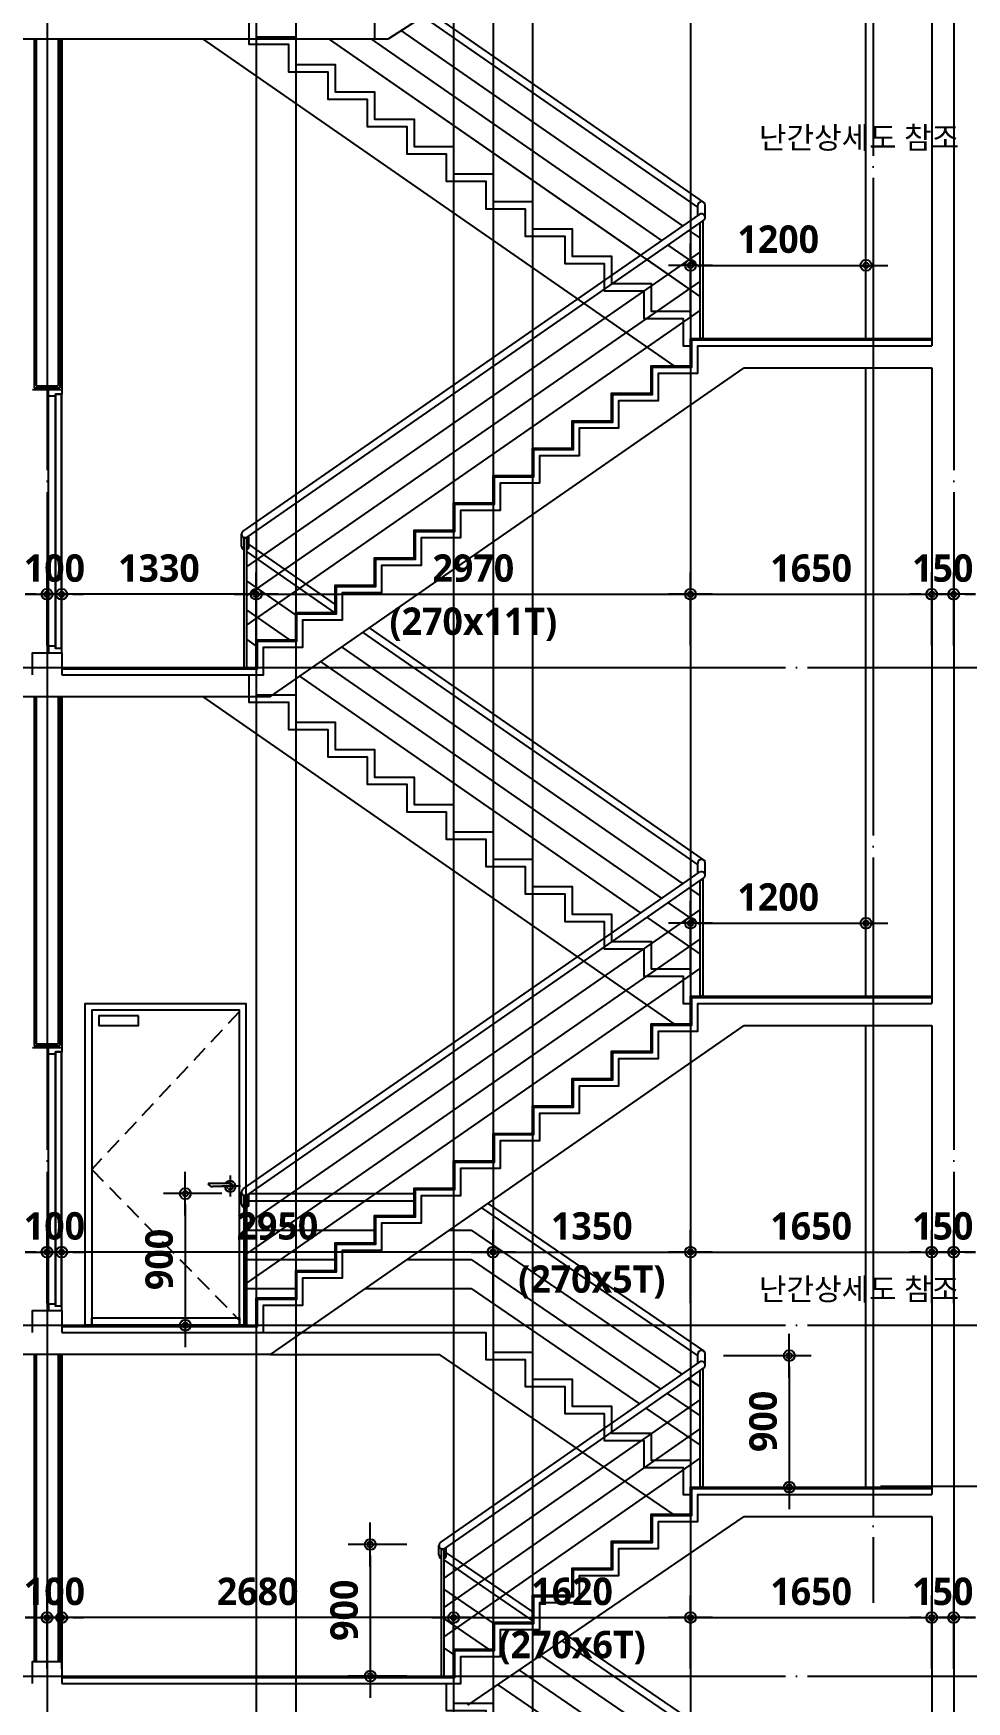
# Model space of a CAD drawing. Header units: millimetres. Extents: x 0 to 356400, y 0 to 68257.
# Drawn here: x 67881 to 74263, y 20125 to 31537 of the extents above; entities that cross this region are included whole.
import ezdxf

# ---------------------------------------------------------------- set-up
doc = ezdxf.new("R2010")
doc.units = ezdxf.units.MM
doc.header["$LTSCALE"] = 75
doc.linetypes.add('CEN', pattern=[62, 60, -1, 0, -1])
doc.linetypes.add('HID', pattern=[2.3, 1.5, -0.8])
doc.layers.get('Defpoints').update_dxf_attribs({"color": 161})
for name, color, linetype in [('A-ANNO-TEXT1', 7, 'Continuous'), ('A-CEN', 1, 'CEN'), ('A-DOOR', 4, 'Continuous'), ('A-FIN-TYP1', 6, 'Continuous'), ('A-PS-HID', 5, 'HID'), ('A-SECT-DOOR', 8, 'Continuous'), ('A-SECT-Hrail1', 8, 'Continuous'), ('A-SECT-Hrail2', 6, 'Continuous'), ('A-SECT-MATR1', 4, 'Continuous'), ('A-SECT-STAIRS', 4, 'Continuous'), ('A-ST-AXIS-DIM', 7, 'Continuous'), ('A-ST-CONC', 2, 'Continuous'), ('A-WALL-DRY1', 7, 'Continuous'), ('LEADER', 7, 'Continuous')]:
    doc.layers.add(name, color=color, linetype=linetype)
doc.layers.add('G(그리드2)', color=235, linetype='Continuous', plot=False)
doc.styles.add('SH_대대리576', font='')
doc.styles.add('SH_진천_나눔', font='NanumGothicBold.ttf')
doc.styles.get('SH_대대리576').set_extended_font_data('NanumGothic', bold=True)
doc.dimstyles.new('SHP 75 (in)', dxfattribs={"dimscale": 75, "dimtxt": 2.5, "dimasz": 1, "dimexe": 2, "dimexo": 2, "dimgap": 1, "dimtad": 1, "dimdec": 0, "dimzin": 0, "dimdsep": 46, "dimtxsty": 'SH_대대리576', "dimblk": 'DIMDOT', "dimblk1": 'NONE', "dimblk2": 'DIMDOT', "dimcen": 0.09, "dimclrd": 256, "dimclre": 256, "dimclrt": 3, "dimadec": 0, "dimazin": 1, "dimtfac": 1, "dimtdec": 0, "dimtix": 1, "dimtmove": 2, "dimatfit": 0, "dimldrblk": 'DIMDOT', "dimfxl": 1, "dimtfillclr": 3, "dimtolj": 1, "dimtzin": 0, "dimlwd": -1, "dimlwe": -1, "dimarcsym": 0})

# ---------------------------------------------------------------- blocks, each defined once
blk = doc.blocks.new('DIMDOT')
at = {"color": 0}
blk.add_line((-2, 0), (2, 0), dxfattribs=at)
for radius in [0.5, 0.25]:
    blk.add_circle((0, 0), radius, dxfattribs=at)
blk = doc.blocks.new('*D1228')
at = {"layer": 'A-ST-AXIS-DIM'}
for p, q in [((69405, 27350), (69405, 27850)), ((72375, 27350), (72375, 27850)), ((69480, 27700), (72300, 27700))]:
    blk.add_line(p, q, dxfattribs=at)
at = {"layer": 'Defpoints', "color": 0}
for p in [(72375, 27700), (69405, 27200), (72375, 27200)]:
    blk.add_point(p, dxfattribs=at)
at = {"layer": 'A-ST-AXIS-DIM', "linetype": 'ByBlock', "xscale": 75, "yscale": 75, "zscale": 75}
for p, rotation in [((69405, 27700), 179.9999999999999), ((72375, 27700), 359.9999999999999)]:
    blk.add_blockref('DIMDOT', p, dxfattribs=dict(at, rotation=rotation))
at = {"layer": 'A-ST-AXIS-DIM', "color": 3, "char_height": 187.5, "attachment_point": 5, "style": 'SH_대대리576'}
for s, insert in [('\\A1;2970', (70890, 27878)), ('\\A1;(270x11T)', (70890, 27495))]:
    blk.add_mtext(s, dxfattribs=dict(at, insert=insert))
blk = doc.blocks.new('_None')
blk = doc.blocks.new('*D1229')
at = {"layer": 'A-ST-AXIS-DIM'}
for p, q in [((72375, 27350), (72375, 27850)), ((74025, 27350), (74025, 27850)), ((72450, 27700), (73950, 27700))]:
    blk.add_line(p, q, dxfattribs=at)
at = {"layer": 'Defpoints', "color": 0}
for p in [(74025, 27700), (72375, 27200), (74025, 27200)]:
    blk.add_point(p, dxfattribs=at)
at = {"layer": 'A-ST-AXIS-DIM', "linetype": 'ByBlock', "xscale": 75, "yscale": 75, "zscale": 75, "rotation": 180}
blk.add_blockref('DIMDOT', (72375, 27700), dxfattribs=at)
at = {"layer": 'A-ST-AXIS-DIM', "linetype": 'ByBlock', "xscale": 75, "yscale": 75, "zscale": 75}
blk.add_blockref('DIMDOT', (74025, 27700), dxfattribs=at)
at = {"layer": 'A-ST-AXIS-DIM', "color": 3, "insert": (73200, 27878), "char_height": 187.5, "attachment_point": 5, "style": 'SH_대대리576'}
blk.add_mtext('\\A1;1650', dxfattribs=at)
blk = doc.blocks.new('*D1230')
at = {"layer": 'A-ST-AXIS-DIM'}
for p, q in [((68075, 27350), (68075, 27850)), ((69405, 27350), (69405, 27850)), ((69330, 27700), (68150, 27700))]:
    blk.add_line(p, q, dxfattribs=at)
at = {"layer": 'Defpoints', "color": 0}
for p in [(68075, 27700), (68075, 27200), (69405, 27200)]:
    blk.add_point(p, dxfattribs=at)
at = {"layer": 'A-ST-AXIS-DIM', "linetype": 'ByBlock', "xscale": 75, "yscale": 75, "zscale": 75, "rotation": 180}
blk.add_blockref('DIMDOT', (68075, 27700), dxfattribs=at)
at = {"layer": 'A-ST-AXIS-DIM', "linetype": 'ByBlock', "xscale": 75, "yscale": 75, "zscale": 75}
blk.add_blockref('DIMDOT', (69405, 27700), dxfattribs=at)
at = {"layer": 'A-ST-AXIS-DIM', "color": 3, "insert": (68740, 27878), "char_height": 187.5, "attachment_point": 5, "style": 'SH_대대리576'}
blk.add_mtext('\\A1;1330', dxfattribs=at)
blk = doc.blocks.new('*D1231')
at = {"layer": 'A-ST-AXIS-DIM'}
for p, q in [((67975, 27350), (67975, 27850)), ((68075, 27350), (68075, 27850)), ((67900, 27700), (67825, 27700)), ((67975, 27700), (68075, 27700)), ((68150, 27700), (68225, 27700))]:
    blk.add_line(p, q, dxfattribs=at)
at = {"layer": 'Defpoints', "color": 0}
for p in [(68075, 27700), (67975, 27200), (68075, 27200)]:
    blk.add_point(p, dxfattribs=at)
at = {"layer": 'A-ST-AXIS-DIM', "linetype": 'ByBlock', "xscale": 75, "yscale": 75, "zscale": 75}
blk.add_blockref('DIMDOT', (67975, 27700), dxfattribs=at)
at = {"layer": 'A-ST-AXIS-DIM', "linetype": 'ByBlock', "xscale": 75, "yscale": 75, "zscale": 75, "rotation": 180}
blk.add_blockref('DIMDOT', (68075, 27700), dxfattribs=at)
at = {"layer": 'A-ST-AXIS-DIM', "color": 3, "insert": (68025, 27878), "char_height": 187.5, "attachment_point": 5, "style": 'SH_대대리576'}
blk.add_mtext('\\A1;100', dxfattribs=at)
blk = doc.blocks.new('*D1232')
at = {"layer": 'A-ST-AXIS-DIM'}
for p, q in [((74025, 27350), (74025, 27850)), ((74175, 27350), (74175, 27850)), ((73950, 27700), (73875, 27700)), ((74175, 27700), (74025, 27700)), ((74250, 27700), (74325, 27700))]:
    blk.add_line(p, q, dxfattribs=at)
at = {"layer": 'Defpoints', "color": 0}
for p in [(74025, 27700), (74025, 27200), (74175, 27200)]:
    blk.add_point(p, dxfattribs=at)
at = {"layer": 'A-ST-AXIS-DIM', "linetype": 'ByBlock', "xscale": 75, "yscale": 75, "zscale": 75}
blk.add_blockref('DIMDOT', (74025, 27700), dxfattribs=at)
at = {"layer": 'A-ST-AXIS-DIM', "linetype": 'ByBlock', "xscale": 75, "yscale": 75, "zscale": 75, "rotation": 180}
blk.add_blockref('DIMDOT', (74175, 27700), dxfattribs=at)
at = {"layer": 'A-ST-AXIS-DIM', "color": 3, "insert": (74100, 27878), "char_height": 187.5, "attachment_point": 5, "style": 'SH_대대리576'}
blk.add_mtext('\\A1;150', dxfattribs=at)
blk = doc.blocks.new('*D1233')
at = {"layer": 'A-ST-AXIS-DIM'}
for p, q in [((70755, 20350), (70755, 20850)), ((72375, 20350), (72375, 20850)), ((70830, 20700), (72300, 20700))]:
    blk.add_line(p, q, dxfattribs=at)
at = {"layer": 'Defpoints', "color": 0}
for p in [(72375, 20700), (70755, 20200), (72375, 20200)]:
    blk.add_point(p, dxfattribs=at)
at = {"layer": 'A-ST-AXIS-DIM', "linetype": 'ByBlock', "xscale": 75, "yscale": 75, "zscale": 75, "rotation": 180}
blk.add_blockref('DIMDOT', (70755, 20700), dxfattribs=at)
at = {"layer": 'A-ST-AXIS-DIM', "linetype": 'ByBlock', "xscale": 75, "yscale": 75, "zscale": 75}
blk.add_blockref('DIMDOT', (72375, 20700), dxfattribs=at)
at = {"layer": 'A-ST-AXIS-DIM', "color": 3, "char_height": 187.5, "attachment_point": 5, "style": 'SH_대대리576'}
for s, insert in [('\\A1;1620', (71565, 20878)), ('\\A1;(270x6T)', (71565, 20495))]:
    blk.add_mtext(s, dxfattribs=dict(at, insert=insert))
blk = doc.blocks.new('*D1234')
at = {"layer": 'A-ST-AXIS-DIM'}
for p, q in [((72375, 20350), (72375, 20850)), ((74025, 20350), (74025, 20850)), ((72450, 20700), (73950, 20700))]:
    blk.add_line(p, q, dxfattribs=at)
at = {"layer": 'Defpoints', "color": 0}
for p in [(74025, 20700), (72375, 20200), (74025, 20200)]:
    blk.add_point(p, dxfattribs=at)
at = {"layer": 'A-ST-AXIS-DIM', "linetype": 'ByBlock', "xscale": 75, "yscale": 75, "zscale": 75, "rotation": 180}
blk.add_blockref('DIMDOT', (72375, 20700), dxfattribs=at)
at = {"layer": 'A-ST-AXIS-DIM', "linetype": 'ByBlock', "xscale": 75, "yscale": 75, "zscale": 75}
blk.add_blockref('DIMDOT', (74025, 20700), dxfattribs=at)
at = {"layer": 'A-ST-AXIS-DIM', "color": 3, "insert": (73200, 20878), "char_height": 187.5, "attachment_point": 5, "style": 'SH_대대리576'}
blk.add_mtext('\\A1;1650', dxfattribs=at)
blk = doc.blocks.new('*D1235')
at = {"layer": 'A-ST-AXIS-DIM'}
for p, q in [((68075, 20350), (68075, 20850)), ((70755, 20350), (70755, 20850)), ((70680, 20700), (68150, 20700))]:
    blk.add_line(p, q, dxfattribs=at)
at = {"layer": 'Defpoints', "color": 0}
for p in [(68075, 20700), (68075, 20200), (70755, 20200)]:
    blk.add_point(p, dxfattribs=at)
at = {"layer": 'A-ST-AXIS-DIM', "linetype": 'ByBlock', "xscale": 75, "yscale": 75, "zscale": 75, "rotation": 180}
blk.add_blockref('DIMDOT', (68075, 20700), dxfattribs=at)
at = {"layer": 'A-ST-AXIS-DIM', "linetype": 'ByBlock', "xscale": 75, "yscale": 75, "zscale": 75}
blk.add_blockref('DIMDOT', (70755, 20700), dxfattribs=at)
at = {"layer": 'A-ST-AXIS-DIM', "color": 3, "insert": (69415, 20878), "char_height": 187.5, "attachment_point": 5, "style": 'SH_대대리576'}
blk.add_mtext('\\A1;2680', dxfattribs=at)
blk = doc.blocks.new('*D1236')
at = {"layer": 'A-ST-AXIS-DIM'}
for p, q in [((67975, 20350), (67975, 20850)), ((68075, 20350), (68075, 20850)), ((67900, 20700), (67825, 20700)), ((67975, 20700), (68075, 20700)), ((68150, 20700), (68225, 20700))]:
    blk.add_line(p, q, dxfattribs=at)
at = {"layer": 'Defpoints', "color": 0}
for p in [(68075, 20700), (67975, 20200), (68075, 20200)]:
    blk.add_point(p, dxfattribs=at)
at = {"layer": 'A-ST-AXIS-DIM', "linetype": 'ByBlock', "xscale": 75, "yscale": 75, "zscale": 75}
blk.add_blockref('DIMDOT', (67975, 20700), dxfattribs=at)
at = {"layer": 'A-ST-AXIS-DIM', "linetype": 'ByBlock', "xscale": 75, "yscale": 75, "zscale": 75, "rotation": 180}
blk.add_blockref('DIMDOT', (68075, 20700), dxfattribs=at)
at = {"layer": 'A-ST-AXIS-DIM', "color": 3, "insert": (68025, 20878), "char_height": 187.5, "attachment_point": 5, "style": 'SH_대대리576'}
blk.add_mtext('\\A1;100', dxfattribs=at)
blk = doc.blocks.new('*D1237')
at = {"layer": 'A-ST-AXIS-DIM'}
for p, q in [((74025, 20350), (74025, 20850)), ((74175, 20350), (74175, 20850)), ((73950, 20700), (73875, 20700)), ((74175, 20700), (74025, 20700)), ((74250, 20700), (74325, 20700))]:
    blk.add_line(p, q, dxfattribs=at)
at = {"layer": 'Defpoints', "color": 0}
for p in [(74025, 20700), (74025, 20200), (74175, 20200)]:
    blk.add_point(p, dxfattribs=at)
at = {"layer": 'A-ST-AXIS-DIM', "linetype": 'ByBlock', "xscale": 75, "yscale": 75, "zscale": 75}
blk.add_blockref('DIMDOT', (74025, 20700), dxfattribs=at)
at = {"layer": 'A-ST-AXIS-DIM', "linetype": 'ByBlock', "xscale": 75, "yscale": 75, "zscale": 75, "rotation": 180}
blk.add_blockref('DIMDOT', (74175, 20700), dxfattribs=at)
at = {"layer": 'A-ST-AXIS-DIM', "color": 3, "insert": (74100, 20878), "char_height": 187.5, "attachment_point": 5, "style": 'SH_대대리576'}
blk.add_mtext('\\A1;150', dxfattribs=at)
blk = doc.blocks.new('*D1275')
at = {"layer": 'A-ST-AXIS-DIM'}
for p, q in [((71025, 22850), (71025, 23350)), ((72375, 22850), (72375, 23350)), ((71100, 23200), (72300, 23200))]:
    blk.add_line(p, q, dxfattribs=at)
at = {"layer": 'Defpoints', "color": 0}
for p in [(72375, 23200), (71025, 22700), (72375, 22700)]:
    blk.add_point(p, dxfattribs=at)
at = {"layer": 'A-ST-AXIS-DIM', "linetype": 'ByBlock', "xscale": 75, "yscale": 75, "zscale": 75, "rotation": 180}
blk.add_blockref('DIMDOT', (71025, 23200), dxfattribs=at)
at = {"layer": 'A-ST-AXIS-DIM', "linetype": 'ByBlock', "xscale": 75, "yscale": 75, "zscale": 75}
blk.add_blockref('DIMDOT', (72375, 23200), dxfattribs=at)
at = {"layer": 'A-ST-AXIS-DIM', "color": 3, "char_height": 187.5, "attachment_point": 5, "style": 'SH_대대리576'}
for s, insert in [('\\A1;1350', (71700, 23378)), ('\\A1;(270x5T)', (71700, 22995))]:
    blk.add_mtext(s, dxfattribs=dict(at, insert=insert))
blk = doc.blocks.new('*D1276')
at = {"layer": 'A-ST-AXIS-DIM'}
for p, q in [((72375, 22850), (72375, 23350)), ((74025, 22850), (74025, 23350)), ((72450, 23200), (73950, 23200))]:
    blk.add_line(p, q, dxfattribs=at)
at = {"layer": 'Defpoints', "color": 0}
for p in [(74025, 23200), (72375, 22700), (74025, 22700)]:
    blk.add_point(p, dxfattribs=at)
at = {"layer": 'A-ST-AXIS-DIM', "linetype": 'ByBlock', "xscale": 75, "yscale": 75, "zscale": 75, "rotation": 180}
blk.add_blockref('DIMDOT', (72375, 23200), dxfattribs=at)
at = {"layer": 'A-ST-AXIS-DIM', "linetype": 'ByBlock', "xscale": 75, "yscale": 75, "zscale": 75}
blk.add_blockref('DIMDOT', (74025, 23200), dxfattribs=at)
at = {"layer": 'A-ST-AXIS-DIM', "color": 3, "insert": (73200, 23378), "char_height": 187.5, "attachment_point": 5, "style": 'SH_대대리576'}
blk.add_mtext('\\A1;1650', dxfattribs=at)
blk = doc.blocks.new('*D1277')
at = {"layer": 'A-ST-AXIS-DIM'}
for p, q in [((68075, 22850), (68075, 23350)), ((71025, 22850), (71025, 23350)), ((70950, 23200), (68150, 23200))]:
    blk.add_line(p, q, dxfattribs=at)
at = {"layer": 'Defpoints', "color": 0}
for p in [(68075, 23200), (68075, 22700), (71025, 22700)]:
    blk.add_point(p, dxfattribs=at)
at = {"layer": 'A-ST-AXIS-DIM', "linetype": 'ByBlock', "xscale": 75, "yscale": 75, "zscale": 75, "rotation": 180}
blk.add_blockref('DIMDOT', (68075, 23200), dxfattribs=at)
at = {"layer": 'A-ST-AXIS-DIM', "linetype": 'ByBlock', "xscale": 75, "yscale": 75, "zscale": 75}
blk.add_blockref('DIMDOT', (71025, 23200), dxfattribs=at)
at = {"layer": 'A-ST-AXIS-DIM', "color": 3, "insert": (69550, 23378), "char_height": 187.5, "attachment_point": 5, "style": 'SH_대대리576'}
blk.add_mtext('\\A1;2950', dxfattribs=at)
blk = doc.blocks.new('*D1278')
at = {"layer": 'A-ST-AXIS-DIM'}
for p, q in [((67975, 22850), (67975, 23350)), ((68075, 22850), (68075, 23350)), ((67900, 23200), (67825, 23200)), ((67975, 23200), (68075, 23200)), ((68150, 23200), (68225, 23200))]:
    blk.add_line(p, q, dxfattribs=at)
at = {"layer": 'Defpoints', "color": 0}
for p in [(68075, 23200), (67975, 22700), (68075, 22700)]:
    blk.add_point(p, dxfattribs=at)
at = {"layer": 'A-ST-AXIS-DIM', "linetype": 'ByBlock', "xscale": 75, "yscale": 75, "zscale": 75}
blk.add_blockref('DIMDOT', (67975, 23200), dxfattribs=at)
at = {"layer": 'A-ST-AXIS-DIM', "linetype": 'ByBlock', "xscale": 75, "yscale": 75, "zscale": 75, "rotation": 180}
blk.add_blockref('DIMDOT', (68075, 23200), dxfattribs=at)
at = {"layer": 'A-ST-AXIS-DIM', "color": 3, "insert": (68025, 23378), "char_height": 187.5, "attachment_point": 5, "style": 'SH_대대리576'}
blk.add_mtext('\\A1;100', dxfattribs=at)
blk = doc.blocks.new('*D1279')
at = {"layer": 'A-ST-AXIS-DIM'}
for p, q in [((74025, 22850), (74025, 23350)), ((74175, 22850), (74175, 23350)), ((73950, 23200), (73875, 23200)), ((74175, 23200), (74025, 23200)), ((74250, 23200), (74325, 23200))]:
    blk.add_line(p, q, dxfattribs=at)
at = {"layer": 'Defpoints', "color": 0}
for p in [(74025, 23200), (74025, 22700), (74175, 22700)]:
    blk.add_point(p, dxfattribs=at)
at = {"layer": 'A-ST-AXIS-DIM', "linetype": 'ByBlock', "xscale": 75, "yscale": 75, "zscale": 75}
blk.add_blockref('DIMDOT', (74025, 23200), dxfattribs=at)
at = {"layer": 'A-ST-AXIS-DIM', "linetype": 'ByBlock', "xscale": 75, "yscale": 75, "zscale": 75, "rotation": 180}
blk.add_blockref('DIMDOT', (74175, 23200), dxfattribs=at)
at = {"layer": 'A-ST-AXIS-DIM', "color": 3, "insert": (74100, 23378), "char_height": 187.5, "attachment_point": 5, "style": 'SH_대대리576'}
blk.add_mtext('\\A1;150', dxfattribs=at)
blk = doc.blocks.new('*D2233')
at = {"layer": 'A-ST-AXIS-DIM'}
for p, q in [((72375, 25100), (72375, 25600)), ((73575, 25100), (73575, 25600)), ((72450, 25450), (73500, 25450))]:
    blk.add_line(p, q, dxfattribs=at)
at = {"layer": 'Defpoints', "color": 0}
for p in [(73575, 25450), (72375, 24950), (73575, 24950)]:
    blk.add_point(p, dxfattribs=at)
at = {"layer": 'A-ST-AXIS-DIM', "linetype": 'ByBlock', "xscale": 75, "yscale": 75, "zscale": 75, "rotation": 180}
blk.add_blockref('DIMDOT', (72375, 25450), dxfattribs=at)
at = {"layer": 'A-ST-AXIS-DIM', "linetype": 'ByBlock', "xscale": 75, "yscale": 75, "zscale": 75}
blk.add_blockref('DIMDOT', (73575, 25450), dxfattribs=at)
at = {"layer": 'A-ST-AXIS-DIM', "color": 3, "insert": (72975, 25628), "char_height": 187.5, "attachment_point": 5, "style": 'SH_대대리576'}
blk.add_mtext('\\A1;1200', dxfattribs=at)
blk = doc.blocks.new('*D2234')
at = {"layer": 'A-ST-AXIS-DIM'}
for p, q in [((72375, 29600), (72375, 30100)), ((73575, 29600), (73575, 30100)), ((72450, 29950), (73500, 29950))]:
    blk.add_line(p, q, dxfattribs=at)
at = {"layer": 'Defpoints', "color": 0}
for p in [(73575, 29950), (72375, 29450), (73575, 29450)]:
    blk.add_point(p, dxfattribs=at)
at = {"layer": 'A-ST-AXIS-DIM', "linetype": 'ByBlock', "xscale": 75, "yscale": 75, "zscale": 75, "rotation": 180}
blk.add_blockref('DIMDOT', (72375, 29950), dxfattribs=at)
at = {"layer": 'A-ST-AXIS-DIM', "linetype": 'ByBlock', "xscale": 75, "yscale": 75, "zscale": 75}
blk.add_blockref('DIMDOT', (73575, 29950), dxfattribs=at)
at = {"layer": 'A-ST-AXIS-DIM', "color": 3, "insert": (72975, 30128), "char_height": 187.5, "attachment_point": 5, "style": 'SH_대대리576'}
blk.add_mtext('\\A1;1200', dxfattribs=at)
blk = doc.blocks.new('*D3927')
at = {"layer": 'A-ST-AXIS-DIM'}
for p, q in [((72600, 22492), (73200, 22492)), ((73050, 22417), (73050, 21667)), ((72600, 21592), (73200, 21592))]:
    blk.add_line(p, q, dxfattribs=at)
at = {"layer": 'Defpoints', "color": 0}
for p in [(72450, 22492), (72450, 21592), (73050, 21592)]:
    blk.add_point(p, dxfattribs=at)
at = {"layer": 'A-ST-AXIS-DIM', "linetype": 'ByBlock', "xscale": 75, "yscale": 75, "zscale": 75}
for p, rotation in [((73050, 22492), 90), ((73050, 21592), 270)]:
    blk.add_blockref('DIMDOT', p, dxfattribs=dict(at, rotation=rotation))
at = {"layer": 'A-ST-AXIS-DIM', "color": 3, "insert": (72872, 22042), "char_height": 187.5, "attachment_point": 5, "rotation": 90, "style": 'SH_대대리576'}
blk.add_mtext('\\A1;900', dxfattribs=at)
blk = doc.blocks.new('*D3930')
at = {"layer": 'A-ST-AXIS-DIM'}
for p, q in [((69170, 23600), (68770, 23600)), ((68920, 23525), (68920, 22775)), ((69170, 22700), (68770, 22700))]:
    blk.add_line(p, q, dxfattribs=at)
at = {"layer": 'Defpoints', "color": 0}
for p in [(69320, 23600), (68920, 22700), (69320, 22700)]:
    blk.add_point(p, dxfattribs=at)
at = {"layer": 'A-ST-AXIS-DIM', "linetype": 'ByBlock', "xscale": 75, "yscale": 75, "zscale": 75}
for p, rotation in [((68920, 23600), 90), ((68920, 22700), 270)]:
    blk.add_blockref('DIMDOT', p, dxfattribs=dict(at, rotation=rotation))
at = {"layer": 'A-ST-AXIS-DIM', "color": 3, "insert": (68742, 23150), "char_height": 187.5, "attachment_point": 5, "rotation": 90, "style": 'SH_대대리576'}
blk.add_mtext('\\A1;900', dxfattribs=at)
blk = doc.blocks.new('*D7611')
at = {"layer": 'A-ST-AXIS-DIM'}
for p, q in [((70435, 21200), (70035, 21200)), ((70185, 21125), (70185, 20375)), ((70435, 20300), (70035, 20300))]:
    blk.add_line(p, q, dxfattribs=at)
at = {"layer": 'Defpoints', "color": 0}
for p in [(70585, 21200), (70185, 20300), (70585, 20300)]:
    blk.add_point(p, dxfattribs=at)
at = {"layer": 'A-ST-AXIS-DIM', "linetype": 'ByBlock', "xscale": 75, "yscale": 75, "zscale": 75}
for p, rotation in [((70185, 21200), 90), ((70185, 20300), 270)]:
    blk.add_blockref('DIMDOT', p, dxfattribs=dict(at, rotation=rotation))
at = {"layer": 'A-ST-AXIS-DIM', "color": 3, "insert": (70007, 20750), "char_height": 187.5, "attachment_point": 5, "rotation": 90, "style": 'SH_대대리576'}
blk.add_mtext('\\A1;900', dxfattribs=at)

msp = doc.modelspace()

# ---------------------------------------------------------------- linework, layer by layer
at = {"layer": 'A-CEN'}
for p, q in [((67975, 56300), (67975, 9200)), ((74175, 56300), (74175, 9200)), ((73625, 53800), (73625, 20800)), ((59225, 27200), (77125, 27200)), ((69297.4, 23650), (69172.6, 23650)), ((69227.3, 23724.4), (69227.3, 23579.7)), ((59225, 22700), (77125, 22700)), ((73675, 21600), (77125, 21600)), ((59225, 20300), (77125, 20300))]:
    msp.add_line(p, q, dxfattribs=at)
at = {"layer": 'A-DOOR'}
for p, q in [((67985, 29055), (67985, 29100)), ((67985, 27300), (67985, 29055)), ((68032, 27345), (68032, 29070)), ((68072.5, 27330), (68072.5, 29070)), ((68075, 27300), (68075, 29070)), ((67985, 27345), (67985, 27300)), ((67985, 24555), (67985, 24600)), ((67985, 22800), (67985, 24555)), ((68032, 22845), (68032, 24570)), ((68072.5, 22830), (68072.5, 24570)), ((68075, 22800), (68075, 24570)), ((67985, 22845), (67985, 22800))]:
    msp.add_line(p, q, dxfattribs=at)
for points in [[(67985, 29100), (68075, 29100), (68075, 29070), (68032, 29070), (68032, 29055), (67985, 29055)], [(68034.5, 27330), (68034.5, 29070), (68072.5, 29070)], [(68034.5, 27330), (68034.5, 29070), (68072.5, 29070)], [(67985, 27300), (68075, 27300), (68075, 27330), (68032, 27330), (68032, 27345), (67985, 27345)], [(67985, 24600), (68075, 24600), (68075, 24570), (68032, 24570), (68032, 24555), (67985, 24555)], [(68034.5, 22830), (68034.5, 24570), (68072.5, 24570)], [(68034.5, 22830), (68034.5, 24570), (68072.5, 24570)], [(67985, 22800), (68075, 22800), (68075, 22830), (68032, 22830), (68032, 22845), (67985, 22845)]]:
    msp.add_lwpolyline(points, dxfattribs=at)
at = {"layer": 'A-FIN-TYP1'}
for points in [[(68075, 27200), (69405, 27200), (69405, 27387.5), (69675, 27387.5), (69675, 27575), (69945, 27575), (69945, 27762.5), (70215, 27762.5), (70215, 27950), (70485, 27950), (70485, 28137.5), (70755, 28137.5), (70755, 28325), (71025, 28325), (71025, 28512.5), (71295, 28512.5), (71295, 28700), (71565, 28700), (71565, 28887.5), (71835, 28887.5), (71835, 29075), (72105, 29075), (72105, 29262.5), (72375, 29262.5), (72375, 29450), (74025, 29450)], [(68075, 27191), (69414, 27191), (69414, 27378.5), (69684, 27378.5), (69684, 27566), (69954, 27566), (69954, 27753.5), (70224, 27753.5), (70224, 27941), (70494, 27941), (70494, 28128.5), (70764, 28128.5), (70764, 28316), (71034, 28316), (71034, 28503.5), (71304, 28503.5), (71304, 28691), (71574, 28691), (71574, 28878.5), (71844, 28878.5), (71844, 29066), (72114, 29066), (72114, 29253.5), (72384, 29253.5), (72384, 29441), (74025, 29441)], [(68075, 22700), (69405, 22700), (69405, 22887.5), (69675, 22887.5), (69675, 23075), (69945, 23075), (69945, 23262.5), (70215, 23262.5), (70215, 23450), (70485, 23450), (70485, 23637.5), (70755, 23637.5), (70755, 23825), (71025, 23825), (71025, 24012.5), (71295, 24012.5), (71295, 24200), (71565, 24200), (71565, 24387.5), (71835, 24387.5), (71835, 24575), (72105, 24575), (72105, 24762.5), (72375, 24762.5), (72375, 24950), (74025, 24950)], [(68075, 22691), (69414, 22691), (69414, 22878.5), (69684, 22878.5), (69684, 23066), (69954, 23066), (69954, 23253.5), (70224, 23253.5), (70224, 23441), (70494, 23441), (70494, 23628.5), (70764, 23628.5), (70764, 23816), (71034, 23816), (71034, 24003.5), (71304, 24003.5), (71304, 24191), (71574, 24191), (71574, 24378.5), (71844, 24378.5), (71844, 24566), (72114, 24566), (72114, 24753.5), (72384, 24753.5), (72384, 24941), (74025, 24941)], [(68075, 20300), (70755, 20300), (70755, 20484.6), (71025, 20484.6), (71025, 20669.2), (71295, 20669.2), (71295, 20853.8), (71565, 20853.8), (71565, 21038.5), (71835, 21038.5), (71835, 21223.1), (72105, 21223.1), (72105, 21407.7), (72375, 21407.7), (72375, 21592.3), (74025, 21592.3)], [(68075, 20291), (70764, 20291), (70764, 20475.6), (71034, 20475.6), (71034, 20660.2), (71304, 20660.2), (71304, 20844.8), (71574, 20844.8), (71574, 21029.5), (71844, 21029.5), (71844, 21214.1), (72114, 21214.1), (72114, 21398.7), (72384, 21398.7), (72384, 21583.3), (74025, 21583.3)]]:
    msp.add_lwpolyline(points, dxfattribs=at)
at = {"layer": 'A-PS-HID'}
msp.add_lwpolyline([(69290, 24845), (68280, 23765), (69285, 22740)], dxfattribs=at)
at = {"layer": 'A-SECT-DOOR'}
for p, q in [((69227.4, 23669.4), (69080.1, 23669.4)), ((69192.4, 23649.2), (69108.4, 23649.2))]:
    msp.add_line(p, q, dxfattribs=at)
for points in [[(69290, 23765), (69290, 24855), (68280, 24855), (68280, 24845), (68280, 23650), (68280, 22750), (68280, 22700), (68235, 22700), (68235, 24900), (69335, 24900), (69335, 22700), (69290, 22700), (69290, 22750)], [(68601, 24815.8), (68327.8, 24815.8), (68327.8, 24749.2), (68601, 24749.2)], [(69290, 22750), (69290, 22700), (68280, 22700), (68280, 22750), (68294.8, 22750)]]:
    msp.add_lwpolyline(points, close=True, dxfattribs=at)
for centre, radius, start, end in [((69083.1, 23665.7), 6.09, 166.72305, 200.41376), ((69080.1, 23666.4), 3, 90, 166.72305), ((69106.8, 23686.3), 37.2, 217.80104, 272.41992), ((69227.3, 23650), 37.3, 180.93849, 157.06649), ((69175, 23600.8), 51.4, 42.68771, 70.13262), ((69227.4, 23649.4), 20, 223.20776, 90)]:
    msp.add_arc(centre, radius, start, end, dxfattribs=at)
at = {"layer": 'A-SECT-Hrail1'}
for p, q in [((72425, 30348.2), (70546.2, 31652.8)), ((72464.3, 30381.8), (70591.7, 31682.2)), ((72034.2, 30019.6), (69902.3, 31500)), ((72440, 29737.7), (69902.3, 31500)), ((72178.2, 30119.6), (70190.3, 31500)), ((72322.2, 30219.6), (70396.9, 31556.6)), ((72440, 30137.7), (72366, 30189.1)), ((72440, 29937.7), (72222, 30089.1)), ((72440, 29737.7), (72078, 29989.1)), ((69305, 28027.9), (69305, 28111.2)), ((69355, 28027.9), (69355, 28098.2)), ((69320, 28004.4), (69315.7, 28007.4)), ((69340, 27990.5), (69938.3, 27575)), ((69355, 28041), (69945, 27631.2)), ((69340, 27790.5), (69675, 27557.9)), ((69340, 27590.5), (69632.3, 27387.5)), ((69340, 27390.5), (69405, 27345.4)), ((70134.2, 27439), (72425, 25848.2)), ((70178, 27469.5), (72475, 25874.3)), ((69990.2, 27339), (72322.2, 25719.6)), ((69846.2, 27239), (72178.2, 25619.6)), ((69702.2, 27139), (72034.2, 25519.6)), ((72366, 25689.1), (72440, 25637.7)), ((72222, 25589.1), (72440, 25437.7)), ((72078, 25489.1), (72440, 25237.7)), ((69305, 23527.9), (69305, 23611.2)), ((69355, 23527.9), (69355, 23598.2)), ((69355, 23550), (70485, 23550)), ((69357.7, 23600), (70485, 23600)), ((70988.7, 23532.5), (72464.1, 22523.7)), ((69320, 23504.4), (69315.7, 23507.4)), ((70944.8, 23502), (72425, 22489.9)), ((69340, 23350), (70215, 23350)), ((70726, 23350), (70874.5, 23350)), ((70874.5, 23350), (72315.9, 22364.5)), ((69340, 23150), (69945, 23150)), ((70438, 23150), (70874.5, 23150)), ((70874.5, 23150), (72171.1, 22263.4)), ((69340, 22950), (69675, 22950)), ((70150, 22950), (70874.5, 22950)), ((70874.5, 22950), (72026.4, 22162.4)), ((72360, 22334.3), (72440, 22279.6)), ((72215.3, 22233.3), (72440, 22079.6)), ((72070.5, 22132.2), (72440, 21879.6)), ((70655, 21128.7), (70655, 21192.3)), ((70705, 21128.7), (70705, 21179.2)), ((70705, 21141.9), (71295, 20738.5)), ((70690, 21091.6), (71295, 20677.9)), ((70690, 20891.6), (71025, 20662.5)), ((70690, 20691.6), (70992.7, 20484.6)), ((71540.1, 20570.9), (72464.1, 19939.1)), ((70690, 20491.6), (70755, 20447.1)), ((71349.5, 20440.6), (72318.6, 19778)), ((71495.8, 20540.6), (72425, 19905.2)), ((71203.3, 20340.6), (72173.9, 19676.9)), ((71057, 20240.6), (72029.1, 19575.9))]:
    msp.add_line(p, q, dxfattribs=at)
for points in [[(69340, 28006), (69340, 28007.4), (69340, 28088.3, -0.2087122), (69320, 28088.3), (69320, 28007.4), (69320, 28006), (69320, 28005), (69320, 28004.4), (69320, 27200), (69340, 27200), (69340, 27390.5), (69340, 27450), (69340, 27590.5), (69340, 27650), (69340, 27790.5), (69340, 27850), (69340, 27990.5), (69340, 27991.8), (69340, 27993.8), (69340, 28005)], [(69340, 23506), (69340, 23507.4), (69340, 23588.3, -0.2087122), (69320, 23588.3), (69320, 23507.4), (69320, 23506), (69320, 23505), (69320, 23504.4), (69320, 22700), (69340, 22700), (69340, 22890.5), (69340, 22950), (69340, 23090.5), (69340, 23150), (69340, 23290.5), (69340, 23350), (69340, 23490.5), (69340, 23491.8), (69340, 23493.8), (69340, 23505)], [(70690, 20550), (70690, 20690.5), (70690, 20691.6), (70690, 20750), (70690, 20890.5), (70690, 20891.6), (70690, 20950), (70690, 21090.5), (70690, 21091.6), (70690, 21093.8), (70690, 21105), (70690, 21105.8), (70690, 21107.4), (70690, 21169.4, -0.2087122), (70670, 21169.4), (70670, 21107.4), (70670, 21105.8), (70670, 21105), (70670, 21104.4), (70670, 20300), (70690, 20300), (70690, 20490.5), (70690, 20491.6)]]:
    msp.add_lwpolyline(points, format="xyb", close=True, dxfattribs=at)
for centre, start, end in [((69330, 28027.9), 180, 246.42182), ((69330, 28027.9), 293.57818, 0), ((69330, 23527.9), 180, 246.42182), ((69330, 23527.9), 293.57818, 0), ((70680, 21128.7), 180, 246.42182), ((70680, 21128.7), 293.57818, 0)]:
    msp.add_arc(centre, 25, start, end, dxfattribs=at)
at = {"layer": 'A-SECT-Hrail2'}
for p, q in [((72425, 30291), (72425, 30361.2)), ((72475, 30280.3), (72475, 30361.2)), ((69315.7, 28131.8), (72435.7, 30298.4)), ((69344.3, 28090.7), (72464.3, 30257.4)), ((69344.3, 27890.7), (72440, 30040.5)), ((69344.3, 27690.7), (72440, 29840.5)), ((69344.3, 27490.7), (72440, 29640.5)), ((69315.7, 23631.8), (72435.7, 25798.4)), ((72425, 25791), (72425, 25861.2)), ((72475, 25780.3), (72475, 25861.2)), ((69344.3, 23590.7), (72464.3, 25757.4)), ((69344.3, 23390.7), (72440, 25540.5)), ((69344.3, 23190.7), (72440, 25340.5)), ((69344.3, 22990.7), (72440, 25140.5)), ((72425, 22440.6), (72425, 22503)), ((72475, 22427.6), (72475, 22503)), ((70665.7, 21212.8), (72435.7, 22448.1)), ((70694.3, 21171.8), (72464.3, 22407.1)), ((70690, 20968.8), (72440, 22190.1)), ((70690, 20768.8), (72440, 21990.1)), ((70690, 20568.8), (72440, 21790.1))]:
    msp.add_line(p, q, dxfattribs=at)
for points in [[(72425, 30294.9), (72425, 30359.9)], [(72425, 25794.9), (72425, 25859.9)], [(72425, 22440.6), (72425, 22502.2)]]:
    msp.add_lwpolyline(points, dxfattribs=at)
for points in [[(72440, 30240.5), (72460, 30254.4), (72460, 29450), (72440, 29450)], [(72440, 25740.5), (72460, 25754.4), (72460, 24950), (72440, 24950)], [(72440, 22390.1), (72460, 22404.1), (72460, 21592.3), (72440, 21592.3)]]:
    msp.add_lwpolyline(points, close=True, dxfattribs=at)
for centre, start, end in [((72450, 30361.2), 0, 180), ((72450, 30277.9), 304.77783, 124.77783), ((69330, 28111.2), 124.77783, 304.77783), ((72450, 25861.2), 0, 180), ((72450, 25777.9), 304.77783, 124.77783), ((69330, 23611.2), 124.77783, 304.77783), ((72450, 22503), 0, 180), ((72450, 22427.6), 304.91157, 124.91157), ((70680, 21192.3), 124.91157, 304.91157)]:
    msp.add_arc(centre, 25, start, end, dxfattribs=at)
at = {"layer": 'A-SECT-MATR1'}
for p, q in [((73575, 29450), (73575, 33066.7)), ((73575, 24950), (73575, 29250)), ((73575, 21592.3), (73575, 24750))]:
    msp.add_line(p, q, dxfattribs=at)
at = {"layer": 'A-SECT-STAIRS'}
for p, q in [((69038, 31500), (72260, 29262.5)), ((69038, 27000), (72260, 24762.5)), ((69502, 22500), (70658.6, 22500)), ((72256.1, 21407.7), (70658.6, 22500))]:
    msp.add_line(p, q, dxfattribs=at)
for points in [[(69355, 31650), (69355, 31462.5), (69625, 31462.5), (69625, 31275), (69895, 31275), (69895, 31087.5), (70165, 31087.5), (70165, 30900), (70435, 30900), (70435, 30712.5), (70705, 30712.5), (70705, 30525), (70975, 30525), (70975, 30337.5), (71245, 30337.5), (71245, 30150), (71515, 30150), (71515, 29962.5), (71785, 29962.5), (71785, 29775), (72055, 29775), (72055, 29587.5), (72325, 29587.5), (72325, 29400), (72375, 29400)], [(69405, 31700), (69405, 31512.5), (69675, 31512.5), (69675, 31325), (69945, 31325), (69945, 31137.5), (70215, 31137.5), (70215, 30950), (70485, 30950), (70485, 30762.5), (70755, 30762.5), (70755, 30575), (71025, 30575), (71025, 30387.5), (71295, 30387.5), (71295, 30200), (71565, 30200), (71565, 30012.5), (71835, 30012.5), (71835, 29825), (72105, 29825), (72105, 29637.5), (72375, 29637.5), (72375, 29450)], [(69405, 27200), (69405, 27012.5), (69675, 27012.5), (69675, 26825), (69945, 26825), (69945, 26637.5), (70215, 26637.5), (70215, 26450), (70485, 26450), (70485, 26262.5), (70755, 26262.5), (70755, 26075), (71025, 26075), (71025, 25887.5), (71295, 25887.5), (71295, 25700), (71565, 25700), (71565, 25512.5), (71835, 25512.5), (71835, 25325), (72105, 25325), (72105, 25137.5), (72375, 25137.5), (72375, 24950)], [(69355, 27150), (69355, 26962.5), (69625, 26962.5), (69625, 26775), (69895, 26775), (69895, 26587.5), (70165, 26587.5), (70165, 26400), (70435, 26400), (70435, 26212.5), (70705, 26212.5), (70705, 26025), (70975, 26025), (70975, 25837.5), (71245, 25837.5), (71245, 25650), (71515, 25650), (71515, 25462.5), (71785, 25462.5), (71785, 25275), (72055, 25275), (72055, 25087.5), (72325, 25087.5), (72325, 24900), (72375, 24900)], [(69405, 22700), (71025, 22700), (71025, 22515.4), (71295, 22515.4), (71295, 22330.8), (71565, 22330.8), (71565, 22146.2), (71835, 22146.2), (71835, 21961.5), (72105, 21961.5), (72105, 21776.9), (72375, 21776.9), (72375, 21592.3)], [(69455, 22650), (70975, 22650), (70975, 22465.4), (71245, 22465.4), (71245, 22280.8), (71515, 22280.8), (71515, 22096.2), (71785, 22096.2), (71785, 21911.5), (72055, 21911.5), (72055, 21726.9), (72325, 21726.9), (72325, 21542.3), (72375, 21542.3)], [(70705, 20250), (70705, 20065.4), (70975, 20065.4), (70975, 19880.8), (71245, 19880.8), (71245, 19696.2), (71515, 19696.2), (71515, 19511.5), (71785, 19511.5), (71785, 19326.9), (72055, 19326.9), (72055, 19142.3), (72325, 19142.3), (72325, 18957.7), (72375, 18957.7)], [(70755, 20291), (70755, 20115.4), (71025, 20115.4), (71025, 19930.8), (71295, 19930.8), (71295, 19746.2), (71565, 19746.2), (71565, 19561.5), (71835, 19561.5), (71835, 19376.9), (72105, 19376.9), (72105, 19192.3), (72375, 19192.3), (72375, 19007.7)]]:
    msp.add_lwpolyline(points, dxfattribs=at)
at = {"layer": 'A-ST-CONC'}
for p, q in [((72739.2, 33066.7), (70309.2, 31500)), ((74025, 33066.7), (74025, 29400)), ((66025, 31500), (70309.2, 31500)), ((72425, 29400), (74025, 29400)), ((69502, 27000), (72742, 29250)), ((72742, 29250), (74025, 29250)), ((74025, 29250), (74025, 24900)), ((66025, 27000), (69502, 27000)), ((69502, 22500), (72742, 24750)), ((72742, 24750), (74025, 24750)), ((74025, 24750), (74025, 21542.3)), ((69502, 22500), (66025, 22500)), ((70851.4, 20100), (72741.4, 21392.3)), ((72741.4, 21392.3), (74025, 21392.3)), ((74025, 21392.3), (74025, 18957.7))]:
    msp.add_line(p, q, dxfattribs=at)
for points in [[(68075, 27150), (69455, 27150), (69455, 27337.5), (69725, 27337.5), (69725, 27525), (69995, 27525), (69995, 27712.5), (70265, 27712.5), (70265, 27900), (70535, 27900), (70535, 28087.5), (70805, 28087.5), (70805, 28275), (71075, 28275), (71075, 28462.5), (71345, 28462.5), (71345, 28650), (71615, 28650), (71615, 28837.5), (71885, 28837.5), (71885, 29025), (72155, 29025), (72155, 29212.5), (72425, 29212.5), (72425, 29400), (74025, 29400)], [(67875, 27150), (67875, 27300), (68075, 27300), (68075, 27150)], [(68075, 22650), (69455, 22650), (69455, 22837.5), (69725, 22837.5), (69725, 23025), (69995, 23025), (69995, 23212.5), (70265, 23212.5), (70265, 23400), (70535, 23400), (70535, 23587.5), (70805, 23587.5), (70805, 23775), (71075, 23775), (71075, 23962.5), (71345, 23962.5), (71345, 24150), (71615, 24150), (71615, 24337.5), (71885, 24337.5), (71885, 24525), (72155, 24525), (72155, 24712.5), (72425, 24712.5), (72425, 24900), (74025, 24900)], [(67875, 22650), (67875, 22800), (68075, 22800), (68075, 22650)], [(68075, 20250), (70805, 20250), (70805, 20434.6), (71075, 20434.6), (71075, 20619.2), (71345, 20619.2), (71345, 20803.8), (71615, 20803.8), (71615, 20988.5), (71885, 20988.5), (71885, 21173.1), (72155, 21173.1), (72155, 21357.7), (72425, 21357.7), (72425, 21542.3), (74025, 21542.3)], [(67875, 20250), (67875, 20400), (68075, 20400), (68075, 20250)]]:
    msp.add_lwpolyline(points, dxfattribs=at)
at = {"layer": 'A-WALL-DRY1'}
for p, q in [((67887.5, 31500), (67887.5, 29112.5)), ((67900, 31500), (67900, 29125)), ((68050, 31500), (68050, 29125)), ((68062.5, 31500), (68062.5, 29112.5)), ((68075, 31500), (68075, 29100)), ((67887.5, 29112.5), (68062.5, 29112.5)), ((67900, 29125), (68050, 29125)), ((67875, 29100), (68075, 29100)), ((67887.5, 27000), (67887.5, 24612.5)), ((67900, 27000), (67900, 24625)), ((68050, 27000), (68050, 24625)), ((68062.5, 27000), (68062.5, 24612.5)), ((68075, 27000), (68075, 24600)), ((67875, 24600), (68075, 24600)), ((67887.5, 24612.5), (68062.5, 24612.5)), ((67900, 24625), (68050, 24625)), ((67887.5, 22500), (67887.5, 20400)), ((67900, 22500), (67900, 20400)), ((68050, 22500), (68050, 20400)), ((68062.5, 22500), (68062.5, 20400)), ((68075, 22500), (68075, 20400))]:
    msp.add_line(p, q, dxfattribs=at)
at = {"layer": 'G(그리드2)'}
for p, q in [((69405, 59300), (69405, 7400)), ((69675, 59300), (69675, 7400)), ((70755, 59300), (70755, 7400)), ((71025, 59300), (71025, 7400)), ((71295, 59300), (71295, 7400)), ((72375, 59300), (72375, 7400)), ((70215, 38081.4), (70215, 31500))]:
    msp.add_line(p, q, dxfattribs=at)
at = {"layer": 'LEADER'}
for points in [[(72322, 30494.4, 0, 40, 0), (72382, 30598.3, 0, 0, 0), (72506.9, 30814.6, 0, 0, 0), (72806.9, 30814.6, 0, 0, 0)], [(72322, 22617.1, 0, 40, 0), (72382, 22721, 0, 0, 0), (72506.9, 22937.3, 0, 0, 0), (72806.9, 22937.3, 0, 0, 0)]]:
    msp.add_lwpolyline(points, format="xyseb", dxfattribs=at)

# ---------------------------------------------------------------- texts
at = {"layer": 'A-ANNO-TEXT1', "style": 'SH_진천_나눔'}
for p in [(72843.3, 30748.5), (72843.3, 22871.2)]:
    msp.add_text('난간상세도 참조', height=150, dxfattribs=at).set_placement(p)

# ---------------------------------------------------------------- dimensions: what is measured, and where the dimension line sits
at = {"layer": 'A-ST-AXIS-DIM'}
for base, p1, p2, angle, picture, middle in [((73575, 29950), (72375, 29450), (73575, 29450), 180, '*D2234', (72975, 30128.1)), ((68075, 27700), (67975, 27200), (68075, 27200), 180, '*D1231', (68025, 27877.8)), ((68075, 27700), (69405, 27200), (68075, 27200), 0, '*D1230', (68740, 27878.5)), ((74025, 27700), (72375, 27200), (74025, 27200), 180, '*D1229', (73200, 27878.5)), ((74025, 27700), (74175, 27200), (74025, 27200), 0, '*D1232', (74100, 27878.1)), ((73575, 25450), (72375, 24950), (73575, 24950), 180, '*D2233', (72975, 25628.1)), ((68920, 22700), (69320, 23600), (69320, 22700), 90, '*D3930', (68741.5, 23150)), ((68075, 23200), (67975, 22700), (68075, 22700), 180, '*D1278', (68025, 23377.8)), ((68075, 23200), (71025, 22700), (68075, 22700), 0, '*D1277', (69550, 23378.5)), ((74025, 23200), (72375, 22700), (74025, 22700), 180, '*D1276', (73200, 23378.5)), ((74025, 23200), (74175, 22700), (74025, 22700), 0, '*D1279', (74100, 23378.1)), ((73050, 21592.3), (72450, 22492.3), (72450, 21592.3), 90, '*D3927', (72871.5, 22042.3)), ((70185, 20300), (70585, 21200), (70585, 20300), 90, '*D7611', (70006.5, 20750)), ((68075, 20700), (67975, 20200), (68075, 20200), 180, '*D1236', (68025, 20877.8)), ((68075, 20700), (70755, 20200), (68075, 20200), 0, '*D1235', (69415, 20878.5)), ((74025, 20700), (72375, 20200), (74025, 20200), 180, '*D1234', (73200, 20878.5)), ((74025, 20700), (74175, 20200), (74025, 20200), 0, '*D1237', (74100, 20878.1))]:
    dim = msp.add_linear_dim(base=base, p1=p1, p2=p2, angle=angle, dimstyle='SHP 75 (in)', override={"dimtxsty": 'SH_대대리576', "dimldrblk": 'DIMDOT'}, dxfattribs=at)
    dim.commit()
    dim.dimension.update_dxf_attribs({"geometry": picture, "text_midpoint": middle})
for base, p1, p2, text, picture, middle in [((72375, 27700), (69405, 27200), (72375, 27200), '<>\\X(270x11T)', '*D1228', (70890, 27700)), ((72375, 23200), (71025, 22700), (72375, 22700), '<>\\X(270x5T)', '*D1275', (71700, 23200)), ((72375, 20700), (70755, 20200), (72375, 20200), '<>\\X(270x6T)', '*D1233', (71565, 20700))]:
    dim = msp.add_linear_dim(base=base, p1=p1, p2=p2, angle=180, text=text, dimstyle='SHP 75 (in)', override={"dimtxsty": 'SH_대대리576', "dimldrblk": 'DIMDOT'}, dxfattribs=at)
    dim.commit()
    dim.dimension.update_dxf_attribs({"geometry": picture, "text_midpoint": middle})

doc.saveas('drawing.dxf')
